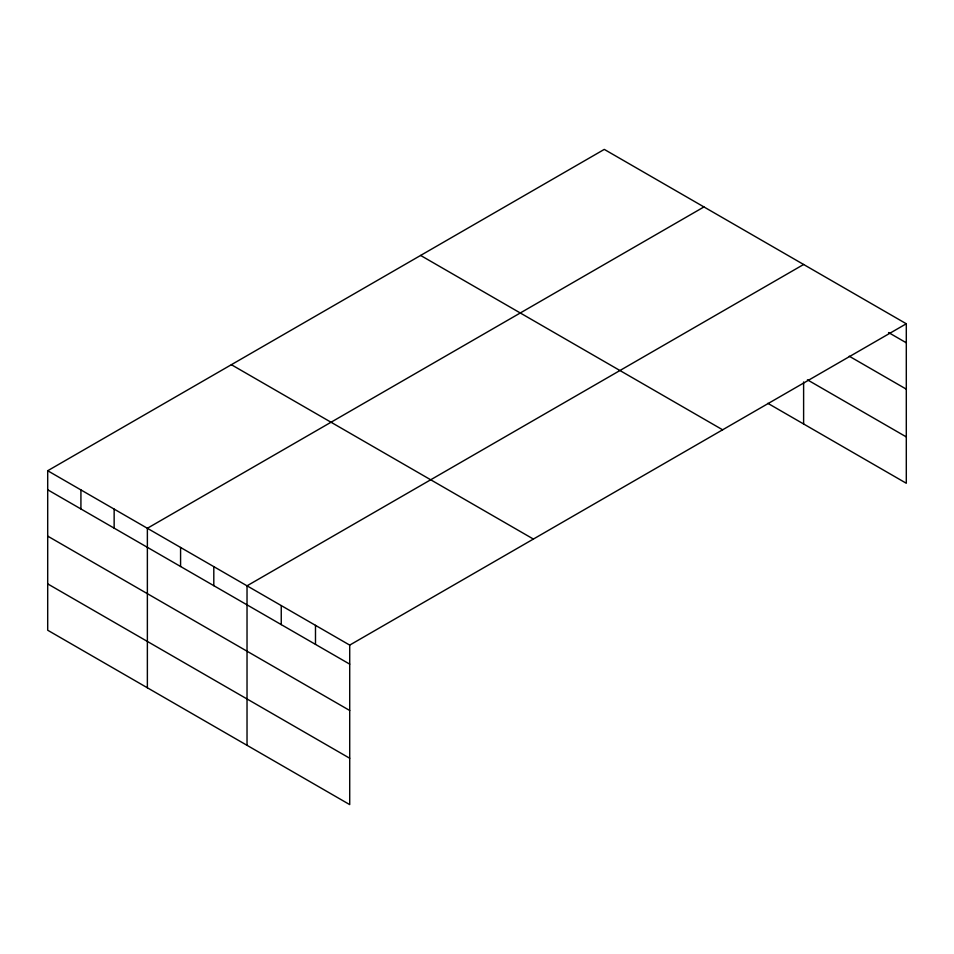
<?xml version="1.0" encoding="UTF-8"?>
<svg xmlns="http://www.w3.org/2000/svg" width="954" height="954" viewBox="0 0 954 954"><rect width="100%" height="100%" fill="white"/><g stroke="black" fill="none" stroke-linecap="round" stroke-linejoin="round"><path stroke-width="1.43" d="M906.3 323.764L604.287 149.396L47.7 470.739L47.7 630.236L349.713 804.604L349.713 645.107L906.3 323.764L906.3 483.261L767.839 403.315M703.957 206.935L147.369 528.277L147.369 687.774M803.614 264.485L247.026 585.816L247.026 745.312M888.556 332.552L906.3 342.796M849.251 356.212L906.3 389.149M807.418 379.823L906.3 436.908M420.619 255.445L722.631 429.801M231.369 364.702L533.381 539.058M47.7 470.739L349.713 645.107M47.7 489.784L349.713 664.139M47.7 536.124L349.713 710.491M47.7 583.884L349.713 758.251M803.614 381.97L803.614 423.981M315.488 625.347L315.488 644.379M281.251 605.587L281.251 624.62M213.803 566.64L213.803 585.684M180.58 547.465L180.58 566.497M114.146 509.102L114.146 528.134M80.923 489.915L80.923 508.959"/></g></svg>
